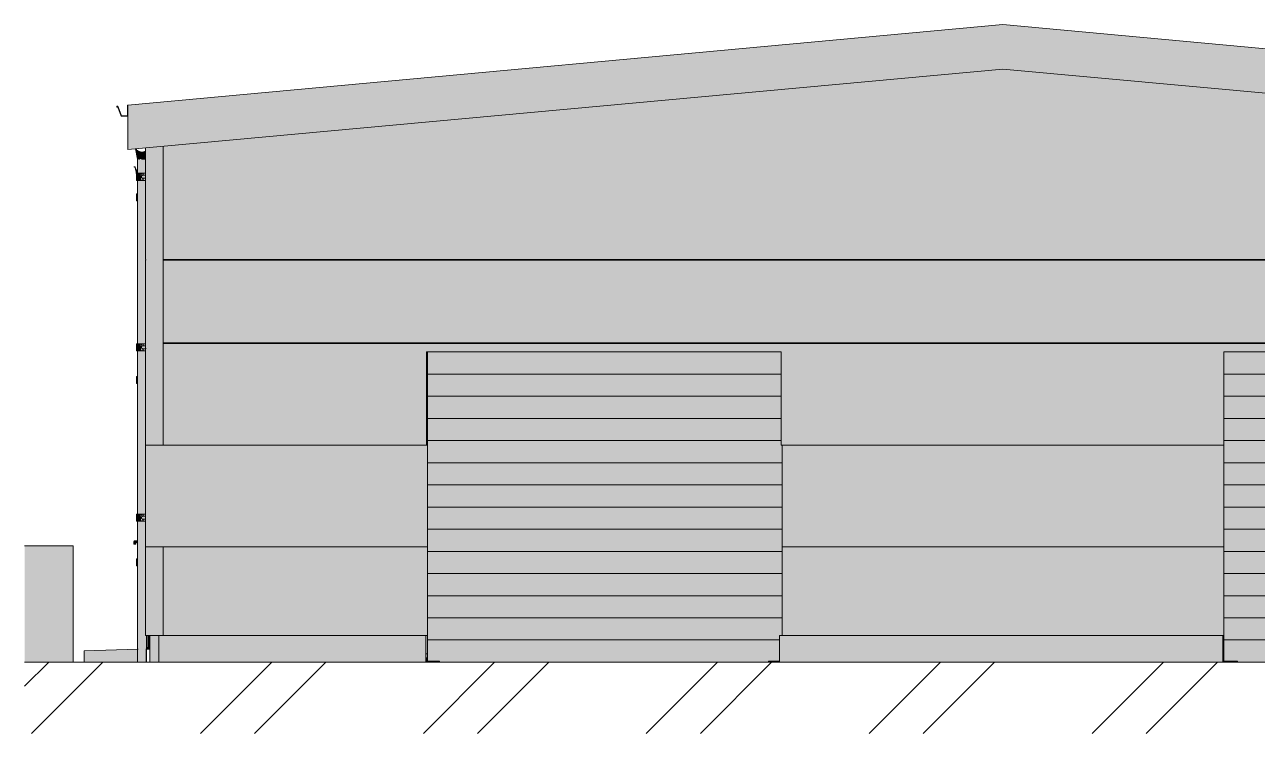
# Model space of a CAD drawing. Header units: millimetres. Extents: x -201521 to -179026, y -1554 to 6444.
# Drawn here: x -201521 to -187618, y -1554 to 6444 of the extents above; entities that cross this region are included whole.
import ezdxf

# ---------------------------------------------------------------- set-up
doc = ezdxf.new("R2010")
doc.units = ezdxf.units.MM
for name, color, linetype, lineweight, true_color in [('A-DETL-THIN-1', 7, 'Continuous', 9, 0xaaaaaa), ('A-DOOR-1', 7, 'Continuous', 9, 0xaaaaaa), ('A-DOOR-2', 7, 'Continuous', 9, 0xf7f7ef), ('A-DOOR-3', 7, 'Continuous', 9, 0xe2b180), ('A-DOOR-4', 11, 'Continuous', 25, 0xffaaaa), ('A-DOOR-FRAM-1', 7, 'Continuous', 9, 0x686868), ('A-DOOR-FRAM-2', 7, 'Continuous', 9, 0xaaaaaa), ('A-DOOR-GLAZ-1', 7, 'Continuous', 9, 0xaaaaaa), ('A-FLOR-1', 7, 'Continuous', 9, 0xbfb2ad), ('A-FLOR-2', 7, 'Continuous', 9, 0xaaaaaa), ('A-GENM-1', 7, 'Continuous', 9, 0xf6eddd), ('A-GENM-2', 7, 'Continuous', 9, 0xcbcbcb), ('A-GENM-3', 7, 'Continuous', 9, 0xaaaaaa), ('A-GENM-4', 7, 'Continuous', 9, 0xf9f9f9), ('A-GLAZ-1', 7, 'Continuous', 9, 0xaaaaaa), ('A-ROOF-1', 251, 'Continuous', 9, 0x505050), ('A-ROOF-2', 7, 'Continuous', 9, 0xaaaaaa), ('A-ROOF-OTLN-1', 7, 'Continuous', 9, 0x787878), ('A-ROOF-OTLN-2', 7, 'Continuous', 9, 0xaaaaaa), ('A-WALL-1', 7, 'Continuous', 9, 0xd7d5cb), ('A-WALL-2', 7, 'Continuous', 9, 0x004080), ('A-WALL-3', 7, 'Continuous', 9, 0xdeddc7), ('A-WALL-4', 7, 'Continuous', 9, 0xaaaaaa), ('Nedefinovaný_Potrubí_VZT_příslušenství-1', 7, 'Continuous', 9, 0xaaaaaa), ('Potrubí_VZT_příslušenství-1', 7, 'Continuous', 9, 0x7f7f7f), ('Potrubí_VZT_příslušenství-2', 7, 'Continuous', 9, 0xaaaaaa), ('S-COLS-1', 7, 'Continuous', 9, 0xaaaaaa), ('S-COLS-2', 7, 'Continuous', 9, 0x787878), ('S-FSTN-1', 7, 'Continuous', 9, 0xaaaaaa), ('S-FSTN-2', 7, 'Continuous', 9, 0x7f7f7f), ('S-FSTN-3', 7, 'Continuous', 9, 0xbb502e), ('Vlastní 1_A-DETL-GENF-1', 7, 'Continuous', 9, 0xd4d4d4)]:
    doc.layers.add(name, color=color, linetype=linetype, lineweight=lineweight, true_color=true_color)

# ---------------------------------------------------------------- blocks, each defined once
blk = doc.blocks.new('M_S profily_ sloup - 374570-TITULKA')
at = {"layer": 'S-COLS-2'}
blk.add_hatch(color=256, dxfattribs=at).paths.add_polyline_path([(-188008, -738), (-188008, -738), (-188008, -700), (-187996, -700), (-187996, -450), (-188008, -450), (-188008, -719)])
blk = doc.blocks.new('M_S profily_ sloup - 374572-TITULKA')
at = {"layer": 'S-COLS-2'}
h = blk.add_hatch(color=256, dxfattribs=at)
h.paths.add_polyline_path([(-196996, -700), (-196979, -700), (-196979, -450), (-196996, -450), (-196996, -700)])
h.paths.add_polyline_path([(-196988, 1700), (-196979, 1700), (-196979, 2750), (-196988, 2750), (-196988, 1890)])
blk = doc.blocks.new('Patní deska s ořezem - 388233-TITULKA')
at = {"layer": 'S-FSTN-2'}
for points in [[(-196996, -719), (-196979, -719), (-196979, -700), (-196996, -700), (-196996, -719)], [(-196996, -738), (-196979, -738), (-196979, -719), (-196996, -719), (-196996, -738)]]:
    blk.add_hatch(color=256, dxfattribs=at).paths.add_polyline_path(points)
at = {"layer": 'S-FSTN-3'}
blk.add_hatch(color=256, dxfattribs=at).paths.add_polyline_path([(-196864, -750), (-196843, -750), (-196843, -738), (-196996, -738), (-196996, -750), (-196868, -750)])
at = {"layer": 'S-FSTN-1'}
for p, q in [((-196988, -658), (-196997, -658)), ((-196988, -658), (-196997, -658)), ((-196980, -658), (-196988, -658)), ((-196980, -658), (-196988, -658)), ((-196996, -700), (-196979, -700)), ((-196979, -719), (-196996, -719)), ((-196996, -719), (-196979, -719)), ((-196996, -738), (-196843, -738)), ((-196843, -750), (-196843, -738))]:
    blk.add_line(p, q, dxfattribs=at)
blk = doc.blocks.new('Patní deska s ořezem - 388242-TITULKA')
at = {"layer": 'S-FSTN-3'}
blk.add_hatch(color=256, dxfattribs=at).paths.add_polyline_path([(-193133, -750), (-193008, -750), (-193008, -738), (-193133, -738)])
at = {"layer": 'S-FSTN-1'}
for p, q in [((-193133, -738), (-193008, -738)), ((-193133, -750), (-193133, -738))]:
    blk.add_line(p, q, dxfattribs=at)
blk = doc.blocks.new('Patní deska s ořezem - 388251-TITULKA')
at = {"layer": 'S-FSTN-2'}
for points in [[(-188008, -700), (-188008, -719), (-187998, -719), (-187998, -700)], [(-188008, -719), (-188008, -738), (-187998, -738), (-187998, -719)], [(-187996, -700), (-187998, -700), (-187998, -719), (-187996, -719)], [(-187996, -719), (-187998, -719), (-187998, -738), (-187996, -738)]]:
    blk.add_hatch(color=256, dxfattribs=at).paths.add_polyline_path(points)
at = {"layer": 'S-FSTN-3'}
blk.add_hatch(color=256, dxfattribs=at).paths.add_polyline_path([(-187857, -750), (-187843, -750), (-187843, -738), (-188008, -738), (-188008, -750), (-187868, -750)])
at = {"layer": 'S-FSTN-1'}
for p, q in [((-188000, -658), (-188000, -700)), ((-187997, -658), (-188000, -658)), ((-188008, -700), (-187998, -700)), ((-188008, -700), (-188008, -719)), ((-187998, -719), (-188008, -719)), ((-188008, -719), (-187998, -719)), ((-188008, -719), (-188008, -738)), ((-188008, -738), (-187843, -738)), ((-187998, -700), (-187998, -719)), ((-187998, -719), (-187998, -738)), ((-187843, -750), (-187843, -738))]:
    blk.add_line(p, q, dxfattribs=at)
blk = doc.blocks.new('M_Vrata_ výsuvná_ sekční - 3000X4000 MM-499574-TITULKA')
at = {"layer": 'A-DOOR-2'}
blk.add_hatch(color=256, dxfattribs=at).paths.add_polyline_path([(-193173, -750), (-193133, -750), (-193129, -738), (-193008, -738), (-193008, -450), (-192979, -450), (-192979, 1700), (-192988, 1700), (-192988, 2750), (-196979, 2750), (-196979, -738), (-196843, -738), (-196843, -750), (-193261, -750)])
at = {"layer": 'A-DOOR-1'}
for p, q in [((-196979, 2750), (-196979, 1700)), ((-196979, 2500), (-192988, 2500)), ((-192988, 2250), (-196979, 2250)), ((-192988, 2000), (-196979, 2000)), ((-192988, 1750), (-196979, 1750)), ((-192979, 1500), (-196979, 1500)), ((-192979, 1250), (-196979, 1250)), ((-192979, 1000), (-196979, 1000)), ((-192979, 750), (-196979, 750)), ((-192979, 500), (-196979, 500)), ((-192979, 250), (-196979, 250)), ((-192979, 0), (-196979, 0)), ((-192979, -250), (-196979, -250)), ((-196979, -450), (-196979, -738)), ((-193008, -500), (-196979, -500))]:
    blk.add_line(p, q, dxfattribs=at)
blk = doc.blocks.new('M_Vrata_ výsuvná_ sekční - 3000X4000 MM-444875-TITULKA')
at = {"layer": 'A-DOOR-2'}
blk.add_hatch(color=256, dxfattribs=at).paths.add_polyline_path([(-187813, -750), (-184133, -750), (-184133, -738), (-183996, -738), (-183996, 2750), (-187996, 2750), (-187996, -738), (-187843, -738), (-187843, -750)])
at = {"layer": 'A-DOOR-1'}
for p, q in [((-187996, 2500), (-183996, 2500)), ((-183996, 2250), (-187996, 2250)), ((-183996, 2000), (-187996, 2000)), ((-183996, 1750), (-187996, 1750)), ((-183996, 1500), (-187996, 1500)), ((-183996, 1250), (-187996, 1250)), ((-183996, 1000), (-187996, 1000)), ((-183996, 750), (-187996, 750)), ((-183996, 500), (-187996, 500)), ((-183996, 250), (-187996, 250)), ((-183996, 0), (-187996, 0)), ((-183996, -250), (-187996, -250)), ((-187996, -450), (-187996, -738)), ((-183996, -500), (-187996, -500)), ((-183996, -738), (-183996, -450))]:
    blk.add_line(p, q, dxfattribs=at)
blk = doc.blocks.new('Construction_Roof-Accessories_Lindab_Round- - Lindab Round Downpipe System 150_100 High Build Polyester 001 Antique White-815811-TITULKA')
at = {"layer": 'A-GENM-1'}
for points in [[(-200252, 4978), (-200251, 5026), (-200258, 5029), (-200252, 4978)], [(-200246, 4927), (-200227, 4931), (-200230, 5011), (-200255, 5029), (-200246, 4928)], [(-200181, 4927), (-200168, 4927), (-200165, 5011), (-200198, 5004), (-200230, 5011), (-200222, 4927), (-200185, 4927)], [(-200198, 5004), (-200220, 5008), (-200198, 5004)], [(-200158, 4927), (-200158, 5015), (-200165, 5011), (-200165, 4927), (-200159, 4927)], [(-200252, 4687), (-200248, 4687), (-200252, 4767), (-200257, 4767), (-200256, 4687)], [(-200252, 2764), (-200248, 2764), (-200252, 2843), (-200257, 2843), (-200256, 2764)], [(-200252, 841), (-200248, 841), (-200252, 920), (-200257, 920), (-200256, 841)]]:
    blk.add_hatch(color=256, dxfattribs=at).paths.add_polyline_path(points)
h = blk.add_hatch(color=256, dxfattribs=at)
h.paths.add_polyline_path([(-200210, -750), (-200152, -750), (-200154, -450), (-200158, -450), (-200162, 4927), (-200247, 4927), (-200243, -750), (-200210, -750)])
h.paths.add_polyline_path([(-200182, 897), (-200177, 920), (-200180, 897), (-200182, 897)])
h.paths.add_polyline_path([(-200195, 920), (-200182, 920), (-200185, 897), (-200194, 897)])
h.paths.add_polyline_path([(-200207, 920), (-200195, 920), (-200203, 905), (-200206, 915)])
h.paths.add_polyline_path([(-200219, 920), (-200207, 920), (-200210, 897), (-200218, 917)])
h.paths.add_polyline_path([(-200207, 841), (-200245, 841), (-200241, 920), (-200218, 917), (-200206, 868), (-200206, 861)])
h.paths.add_polyline_path([(-200182, 864), (-200176, 864), (-200181, 856), (-200182, 863)])
h.paths.add_polyline_path([(-200195, 841), (-200189, 864), (-200182, 864), (-200185, 841), (-200193, 841)])
h.paths.add_polyline_path([(-200207, 841), (-200198, 857), (-200198, 841), (-200206, 841)])
h.paths.add_polyline_path([(-200182, 2820), (-200177, 2843), (-200177, 2820), (-200182, 2820)])
h.paths.add_polyline_path([(-200195, 2843), (-200182, 2843), (-200185, 2820), (-200194, 2820)])
h.paths.add_polyline_path([(-200207, 2843), (-200195, 2843), (-200203, 2828), (-200205, 2835)])
h.paths.add_polyline_path([(-200219, 2843), (-200207, 2843), (-200210, 2820), (-200215, 2831)])
h.paths.add_polyline_path([(-200210, 2764), (-200245, 2764), (-200241, 2843), (-200219, 2843), (-200206, 2791), (-200207, 2764)])
h.paths.add_polyline_path([(-200182, 2787), (-200176, 2787), (-200177, 2765), (-200182, 2786)])
h.paths.add_polyline_path([(-200195, 2764), (-200189, 2787), (-200182, 2787), (-200185, 2764), (-200189, 2764)])
h.paths.add_polyline_path([(-200205, 2764), (-200207, 2764), (-200198, 2780), (-200198, 2764), (-200203, 2764)])
h.paths.add_polyline_path([(-200182, 4744), (-200177, 4767), (-200176, 4744), (-200182, 4744)])
h.paths.add_polyline_path([(-200195, 4767), (-200182, 4767), (-200185, 4744), (-200194, 4744)])
h.paths.add_polyline_path([(-200207, 4767), (-200195, 4767), (-200203, 4751), (-200205, 4759)])
h.paths.add_polyline_path([(-200219, 4767), (-200207, 4767), (-200211, 4745)])
h.paths.add_polyline_path([(-200207, 4687), (-200245, 4687), (-200241, 4767), (-200219, 4767), (-200206, 4714)])
h.paths.add_polyline_path([(-200182, 4711), (-200176, 4711), (-200177, 4687), (-200182, 4710)])
h.paths.add_polyline_path([(-200195, 4687), (-200189, 4711), (-200182, 4711), (-200185, 4687), (-200189, 4687)])
h.paths.add_polyline_path([(-200203, 4687), (-200207, 4687), (-200198, 4703), (-200198, 4687)])
h = blk.add_hatch(color=256, dxfattribs=at)
h.paths.add_polyline_path([(-200182, 4711), (-200177, 4687), (-200176, 4711), (-200182, 4711)])
h.paths.add_polyline_path([(-200195, 4687), (-200182, 4687), (-200182, 4711), (-200194, 4712)])
h.paths.add_polyline_path([(-200203, 4687), (-200195, 4687), (-200203, 4703), (-200207, 4687)])
h.paths.add_polyline_path([(-200195, 4767), (-200189, 4744), (-200182, 4744), (-200182, 4767), (-200189, 4767)])
h.paths.add_polyline_path([(-200207, 4767), (-200199, 4740), (-200195, 4767), (-200203, 4767)])
h.paths.add_polyline_path([(-200219, 4767), (-200205, 4737), (-200207, 4767), (-200218, 4767)])
h.paths.add_polyline_path([(-200230, 4687), (-200207, 4687), (-200209, 4737), (-200219, 4767), (-200245, 4767), (-200245, 4687), (-200239, 4687)])
h.paths.add_polyline_path([(-200182, 4744), (-200176, 4744), (-200177, 4767), (-200182, 4744)])
h = blk.add_hatch(color=256, dxfattribs=at)
h.paths.add_polyline_path([(-200182, 2787), (-200177, 2764), (-200176, 2787), (-200182, 2787)])
h.paths.add_polyline_path([(-200189, 2764), (-200182, 2764), (-200182, 2787), (-200194, 2788), (-200195, 2764)])
h.paths.add_polyline_path([(-200207, 2764), (-200195, 2764), (-200203, 2779)])
h.paths.add_polyline_path([(-200195, 2843), (-200189, 2820), (-200182, 2820), (-200182, 2843), (-200189, 2843)])
h.paths.add_polyline_path([(-200207, 2843), (-200199, 2817), (-200195, 2843), (-200203, 2843)])
h.paths.add_polyline_path([(-200219, 2843), (-200206, 2817), (-200207, 2843), (-200218, 2843)])
h.paths.add_polyline_path([(-200230, 2764), (-200207, 2764), (-200207, 2807), (-200219, 2843), (-200245, 2843), (-200245, 2764), (-200239, 2764)])
h.paths.add_polyline_path([(-200182, 2820), (-200176, 2820), (-200177, 2843), (-200182, 2820)])
h = blk.add_hatch(color=256, dxfattribs=at)
h.paths.add_polyline_path([(-200182, 864), (-200177, 841), (-200176, 864), (-200182, 864)])
h.paths.add_polyline_path([(-200195, 841), (-200182, 841), (-200182, 864), (-200194, 865)])
h.paths.add_polyline_path([(-200203, 841), (-200195, 841), (-200203, 856), (-200207, 841)])
h.paths.add_polyline_path([(-200195, 920), (-200189, 897), (-200182, 897), (-200182, 920), (-200189, 920)])
h.paths.add_polyline_path([(-200207, 920), (-200199, 896), (-200195, 920), (-200203, 920)])
h.paths.add_polyline_path([(-200219, 920), (-200206, 896), (-200207, 920), (-200218, 920)])
h.paths.add_polyline_path([(-200230, 841), (-200207, 841), (-200207, 883), (-200219, 920), (-200245, 920), (-200245, 841), (-200239, 841)])
h.paths.add_polyline_path([(-200182, 897), (-200176, 897), (-200177, 920), (-200182, 897)])
at = {"layer": 'A-GENM-2'}
for p, q in [((-200247, 4927), (-200270, 5043)), ((-200246, 4927), (-200269, 5043)), ((-200269, 5043), (-200260, 5001)), ((-200246, 4927), (-200269, 5043)), ((-200260, 5001), (-200269, 5043)), ((-200264, 5040), (-200249, 4942)), ((-200227, 4927), (-200230, 5011)), ((-200165, 5011), (-200168, 4927)), ((-200255, 4978), (-200247, 4937)), ((-200247, 4937), (-200255, 4978)), ((-200248, 4943), (-200254, 4978)), ((-200254, 4978), (-200248, 4943)), ((-200249, 4942), (-200254, 4978)), ((-200247, 4927), (-200247, -750)), ((-200246, 4927), (-200247, 4927)), ((-200247, 4927), (-200246, 4927)), ((-200198, 4927), (-200203, 4927)), ((-200185, 4927), (-200191, 4927)), ((-200172, 4927), (-200179, 4927)), ((-200162, 4927), (-200168, 4927)), ((-200258, 4767), (-200258, 4687)), ((-200248, 4767), (-200258, 4767)), ((-200248, 4767), (-200246, 4767)), ((-200247, 4767), (-200248, 4767)), ((-200248, 4767), (-200247, 4767)), ((-200248, 4767), (-200248, 4687)), ((-200248, 4767), (-200248, 4687)), ((-200247, 4767), (-200245, 4767)), ((-200245, 4767), (-200246, 4767)), ((-200159, 4767), (-200245, 4767)), ((-200159, 4744), (-200189, 4744)), ((-200182, 4767), (-200159, 4767)), ((-200176, 4744), (-200166, 4744)), ((-200258, 4687), (-200248, 4687)), ((-200248, 4687), (-200247, 4687)), ((-200246, 4687), (-200248, 4687)), ((-200247, 4687), (-200248, 4687)), ((-200245, 4687), (-200247, 4687)), ((-200246, 4687), (-200245, 4687)), ((-200245, 4687), (-200159, 4687)), ((-200189, 4711), (-200159, 4711)), ((-200159, 4687), (-200182, 4687)), ((-200166, 4711), (-200176, 4711)), ((-200258, 2843), (-200258, 2764)), ((-200248, 2843), (-200258, 2843)), ((-200248, 2843), (-200246, 2843)), ((-200247, 2843), (-200248, 2843)), ((-200248, 2843), (-200247, 2843)), ((-200248, 2843), (-200248, 2764)), ((-200248, 2843), (-200248, 2764)), ((-200247, 2843), (-200245, 2843)), ((-200245, 2843), (-200246, 2843)), ((-200159, 2843), (-200245, 2843)), ((-200159, 2820), (-200189, 2820)), ((-200189, 2787), (-200156, 2787)), ((-200182, 2843), (-200159, 2843)), ((-200176, 2820), (-200166, 2820)), ((-200166, 2787), (-200176, 2787)), ((-200157, 2787), (-200159, 2787)), ((-200258, 2764), (-200248, 2764)), ((-200248, 2764), (-200247, 2764)), ((-200246, 2764), (-200248, 2764)), ((-200247, 2764), (-200248, 2764)), ((-200245, 2764), (-200247, 2764)), ((-200246, 2764), (-200245, 2764)), ((-200245, 2764), (-200159, 2764)), ((-200159, 2764), (-200182, 2764)), ((-200258, 920), (-200258, 841)), ((-200248, 920), (-200258, 920)), ((-200258, 841), (-200248, 841)), ((-200248, 920), (-200246, 920)), ((-200247, 920), (-200248, 920)), ((-200248, 920), (-200247, 920)), ((-200248, 920), (-200248, 841)), ((-200248, 920), (-200248, 841)), ((-200248, 841), (-200247, 841)), ((-200246, 841), (-200248, 841)), ((-200247, 841), (-200248, 841)), ((-200247, 920), (-200245, 920)), ((-200245, 841), (-200247, 841)), ((-200245, 920), (-200246, 920)), ((-200246, 841), (-200245, 841)), ((-200159, 920), (-200245, 920)), ((-200245, 841), (-200159, 841)), ((-200159, 897), (-200189, 897)), ((-200189, 864), (-200159, 864)), ((-200182, 920), (-200159, 920)), ((-200159, 841), (-200182, 841)), ((-200176, 897), (-200166, 897)), ((-200166, 864), (-200176, 864)), ((-200147, -750), (-200147, -450))]:
    blk.add_line(p, q, dxfattribs=at)
for points in [[(-200269, 5043), (-200266, 5033), (-200264, 5022), (-200262, 5011)], [(-200262, 5011), (-200264, 5022), (-200266, 5032), (-200269, 5043)], [(-200230, 5011), (-200235, 5013), (-200244, 5019), (-200256, 5029), (-200262, 5036), (-200264, 5040)], [(-200263, 5040), (-200261, 5037), (-200255, 5029), (-200244, 5019), (-200234, 5014), (-200229, 5011)], [(-200263, 5040), (-200261, 5037), (-200255, 5029), (-200244, 5019), (-200234, 5014), (-200229, 5011)], [(-200165, 5011), (-200168, 5009), (-200175, 5007), (-200186, 5005), (-200198, 5004), (-200209, 5005), (-200220, 5007), (-200227, 5009), (-200230, 5011)], [(-200198, 5005), (-200194, 5005), (-200186, 5005), (-200175, 5007), (-200169, 5010), (-200166, 5011)], [(-200198, 5005), (-200194, 5005), (-200186, 5005), (-200175, 5007), (-200169, 5010), (-200166, 5011)], [(-200166, 5011), (-200163, 5012), (-200160, 5014), (-200158, 5016)], [(-200166, 5011), (-200163, 5012), (-200160, 5014), (-200158, 5016)], [(-200158, 5015), (-200160, 5013), (-200163, 5012), (-200165, 5011)], [(-200256, 4980), (-200253, 4968), (-200251, 4955), (-200248, 4943)], [(-200248, 4943), (-200251, 4955), (-200253, 4968), (-200256, 4980)], [(-200246, 4927), (-200246, 4930), (-200247, 4935), (-200248, 4940), (-200249, 4942)], [(-200249, 4942), (-200248, 4940), (-200247, 4935), (-200246, 4930), (-200246, 4927)], [(-200246, 4927), (-200245, 4927), (-200244, 4927), (-200242, 4927)], [(-200233, 4927), (-200231, 4927), (-200229, 4927), (-200227, 4927)], [(-200160, 4927), (-200159, 4927), (-200159, 4927), (-200159, 4927)]]:
    blk.add_open_spline(points, degree=3, dxfattribs=at)
for points, knots in [([(-200249, 4942), (-200253, 4961), (-200259, 4995), (-200266, 5028), (-200269, 5043)], [0, 0, 0, 0, 0.5, 0.8824902, 0.8824902, 0.8824902, 0.8824902]), ([(-200269, 5043), (-200266, 5029), (-200259, 4995), (-200253, 4961), (-200249, 4942)], [0.1178917, 0.1178917, 0.1178917, 0.1178917, 0.5, 1, 1, 1, 1]), ([(-200229, 5011), (-200226, 5010), (-200220, 5007), (-200211, 5005), (-200205, 5005), (-200203, 5005)], [-1, -1, -1, -1, -0.8333333, -0.6666667, -0.5791458, -0.5791458, -0.5791458, -0.5791458]), ([(-200229, 5011), (-200226, 5010), (-200220, 5007), (-200211, 5005), (-200205, 5005), (-200203, 5005)], [0, 0, 0, 0, 0.1666667, 0.3333333, 0.4208542, 0.4208542, 0.4208542, 0.4208542]), ([(-200198, 4927), (-200197, 4927), (-200195, 4927), (-200193, 4927), (-200191, 4927)], [-0.49979247, -0.49979247, -0.49979247, -0.49979247, -0.475, -0.4, -0.4, -0.4, -0.4]), ([(-200189, 4711), (-200190, 4711), (-200192, 4711), (-200194, 4711), (-200197, 4713), (-200199, 4714), (-200201, 4716), (-200203, 4719), (-200204, 4721), (-200205, 4724), (-200205, 4728), (-200205, 4731), (-200204, 4734), (-200203, 4736), (-200201, 4738), (-200200, 4739), (-200198, 4741), (-200195, 4743), (-200191, 4744), (-200189, 4744)], [0, 0, 0, 0, 0.055556, 0.111111, 0.166667, 0.222222, 0.277778, 0.333333, 0.388889, 0.444444, 0.513889, 0.583333, 0.652778, 0.6875, 0.722222, 0.756944, 0.791667, 0.861111, 1, 1, 1, 1]), ([(-200194, 4743), (-200195, 4742), (-200197, 4741), (-200199, 4740), (-200201, 4738), (-200203, 4735), (-200204, 4733), (-200205, 4730), (-200205, 4726), (-200205, 4723), (-200204, 4720), (-200203, 4718), (-200201, 4716), (-200200, 4715), (-200198, 4714), (-200196, 4712), (-200195, 4712), (-200194, 4712)], [0.1111111, 0.1111111, 0.1111111, 0.1111111, 0.1666667, 0.2222222, 0.2777778, 0.3333333, 0.3888889, 0.4444444, 0.5138889, 0.5833333, 0.6527778, 0.6875, 0.7222222, 0.7569444, 0.7916667, 0.8611111, 0.8888889, 0.8888889, 0.8888889, 0.8888889]), ([(-200189, 2787), (-200190, 2787), (-200192, 2787), (-200194, 2788), (-200197, 2789), (-200199, 2791), (-200201, 2793), (-200203, 2795), (-200204, 2798), (-200205, 2801), (-200205, 2804), (-200205, 2808), (-200204, 2811), (-200203, 2813), (-200201, 2814), (-200200, 2816), (-200198, 2817), (-200195, 2819), (-200191, 2820), (-200189, 2820)], [0, 0, 0, 0, 0.055556, 0.111111, 0.166667, 0.222222, 0.277778, 0.333333, 0.388889, 0.444444, 0.513889, 0.583333, 0.652778, 0.6875, 0.722222, 0.756944, 0.791667, 0.861111, 1, 1, 1, 1]), ([(-200199, 2816), (-200200, 2816), (-200201, 2814), (-200203, 2812), (-200204, 2809), (-200205, 2806), (-200205, 2803), (-200205, 2799), (-200204, 2797), (-200203, 2795), (-200201, 2793), (-200200, 2792), (-200198, 2790), (-200196, 2789), (-200195, 2788), (-200194, 2788)], [0.2222222, 0.2222222, 0.2222222, 0.2222222, 0.2777778, 0.3333333, 0.3888889, 0.4444444, 0.5138889, 0.5833333, 0.6527778, 0.6875, 0.7222222, 0.7569444, 0.7916667, 0.8611111, 0.8888889, 0.8888889, 0.8888889, 0.8888889]), ([(-200194, 2819), (-200195, 2819), (-200197, 2818), (-200198, 2817), (-200198, 2817)], [0.11111111, 0.11111111, 0.11111111, 0.11111111, 0.16666667, 0.19880642, 0.19880642, 0.19880642, 0.19880642]), ([(-200189, 864), (-200190, 864), (-200192, 864), (-200194, 865), (-200197, 866), (-200199, 868), (-200201, 870), (-200203, 872), (-200204, 875), (-200205, 878), (-200205, 881), (-200205, 885), (-200204, 887), (-200203, 890), (-200201, 891), (-200200, 892), (-200198, 894), (-200195, 896), (-200191, 897), (-200189, 897)], [0, 0, 0, 0, 0.055556, 0.111111, 0.166667, 0.222222, 0.277778, 0.333333, 0.388889, 0.444444, 0.513889, 0.583333, 0.652778, 0.6875, 0.722222, 0.756944, 0.791667, 0.861111, 1, 1, 1, 1]), ([(-200194, 896), (-200195, 896), (-200197, 895), (-200199, 893), (-200201, 891), (-200203, 889), (-200204, 886), (-200205, 883), (-200205, 880), (-200205, 876), (-200204, 873), (-200203, 871), (-200201, 870), (-200200, 868), (-200198, 867), (-200196, 866), (-200195, 865), (-200194, 865)], [0.1111111, 0.1111111, 0.1111111, 0.1111111, 0.1666667, 0.2222222, 0.2777778, 0.3333333, 0.3888889, 0.4444444, 0.5138889, 0.5833333, 0.6527778, 0.6875, 0.7222222, 0.7569444, 0.7916667, 0.8611111, 0.8888889, 0.8888889, 0.8888889, 0.8888889])]:
    blk.add_open_spline(points, degree=3, knots=knots, dxfattribs=at)
blk = doc.blocks.new('Větrací tlumičová jednotka_ levá - VZT S REKUPERACI-581700-TITULKA')
at = {"layer": 'Potrubí_VZT_příslušenství-1'}
blk.add_hatch(color=256, dxfattribs=at).paths.add_polyline_path([(-200972, -750), (-200972, 563), (-201521, 563), (-201521, -750)])
at = {"layer": 'Potrubí_VZT_příslušenství-2'}
for p, q in [((-200972, 563), (-201521, 563)), ((-200972, -750), (-200972, 563))]:
    blk.add_line(p, q, dxfattribs=at)
blk = doc.blocks.new('OKNO_1k - Okno Hala 1000x1000-796436-TITULKA')
at = {"layer": 'A-GENM-3'}
blk.add_arc((-200278, 610), 10, 120, 150, dxfattribs=at)
blk.add_arc((-200278, 610), 10, 120, 150, dxfattribs=at)
blk = doc.blocks.new('OKNO_1k - Okno Hala 1000x1000-V1-TITULKA')
at = {"layer": 'A-GENM-4'}
blk.add_hatch(color=256, dxfattribs=at).paths.add_polyline_path([(-200268, 580), (-200268, 600), (-200247, 603), (-200247, 620), (-200278, 620), (-200288, 610), (-200288, 580)])
at = {"layer": 'A-GENM-3'}
for p, q in [((-200288, 610), (-200288, 580)), ((-200288, 580), (-200268, 580)), ((-200247, 620), (-200278, 620)), ((-200268, 600), (-200247, 600)), ((-200268, 580), (-200268, 600))]:
    blk.add_line(p, q, dxfattribs=at)
for start, end in [(90, 180), (120, 150)]:
    blk.add_arc((-200278, 610), 10, start, end, dxfattribs=at)
blk = doc.blocks.new('Vnější jednoduché dvoukřídlé dveře - 1050 x 2100mm-849430-TITULKA')
at = {"layer": 'A-DOOR-3'}
blk.add_hatch(color=256, dxfattribs=at).paths.add_polyline_path([(-200115, -601), (-200108, -601), (-200108, -586), (-200133, -586), (-200147, -601)])
at = {"layer": 'A-DOOR-FRAM-1'}
blk.add_hatch(color=256, dxfattribs=at).paths.add_polyline_path([(-200115, -601), (-200108, -601), (-200108, -450), (-200133, -450), (-200133, -601)])
at = {"layer": 'A-DOOR-4'}
for p, q in [((-200133, -586), (-200147, -594)), ((-200147, -601), (-200108, -601)), ((-200108, -586), (-200133, -586))]:
    blk.add_line(p, q, dxfattribs=at)
at = {"layer": 'A-DOOR-FRAM-2'}
for p, q in [((-200133, -601), (-200133, -450)), ((-200108, -601), (-200133, -601))]:
    blk.add_line(p, q, dxfattribs=at)

msp = doc.modelspace()

# ---------------------------------------------------------------- hatches: boundary and pattern name
at = {"layer": 'A-FLOR-1'}
h = msp.add_hatch(color=256, dxfattribs=at)
h.paths.add_polyline_path([(-200247, -750), (-200243, -750), (-200243, -603), (-200851, -624), (-200851, -750), (-200291, -750)])
h.paths.add_polyline_path([(-200152, -750), (-200151, -750), (-200152, -693)])
at = {"layer": 'A-GENM-1'}
h = msp.add_hatch(color=256, dxfattribs=at)
h.paths.add_polyline_path([(-200257, 4763), (-200262, 4804), (-200264, 4804), (-200258, 4767)])
h.paths.add_polyline_path([(-200247, 4767), (-200252, 4793), (-200255, 4794), (-200248, 4767)])
for points in [[(-200257, 4752), (-200258, 4767), (-200260, 4767)], [(-200254, 4767), (-200251, 4792), (-200258, 4796), (-200254, 4767)], [(-200252, 4454), (-200248, 4454), (-200252, 4533), (-200257, 4533), (-200256, 4454)], [(-200252, 2395), (-200248, 2395), (-200252, 2474), (-200257, 2474), (-200256, 2395)], [(-200252, 336), (-200248, 336), (-200252, 416), (-200257, 416), (-200256, 336)]]:
    msp.add_hatch(color=256, dxfattribs=at).paths.add_polyline_path(points)
at = {"layer": 'A-ROOF-1'}
msp.add_hatch(color=256, dxfattribs=at).paths.add_polyline_path([(-180618, 5035), (-180618, 5537), (-190488, 6444), (-200358, 5537), (-200358, 5035), (-190488, 5942), (-180695, 5042)])
at = {"layer": 'A-ROOF-OTLN-1'}
msp.add_hatch(color=256, dxfattribs=at).paths.add_polyline_path([(-200358, 5412), (-200361, 5415), (-200430, 5415), (-200432, 5412)])
at = {"layer": 'A-WALL-1'}
h = msp.add_hatch(color=256, dxfattribs=at)
h.paths.add_polyline_path([(-199958, 1700), (-196988, 1700), (-196988, 2750), (-192988, 2750), (-192988, 1700), (-187996, 1700), (-187996, 2750), (-183996, 2750), (-183996, 1700), (-180816, 1700), (-180816, 2847), (-199958, 2844), (-199958, 1757)])
h.paths.add_polyline_path([(-186407, 2854), (-180816, 2854), (-180816, 3786), (-199958, 3782), (-199958, 2854), (-186758, 2854)])
h.paths.add_polyline_path([(-180827, 3793), (-180816, 3793), (-180816, 5053), (-190488, 5942), (-199958, 5068), (-199958, 3793), (-180871, 3793)])
for points in [[(-200158, 1700), (-199958, 1700), (-199958, 5072), (-200158, 5053), (-200158, 1757)], [(-180827, 3786), (-180816, 3786), (-180816, 3793), (-199958, 3793), (-199958, 3786), (-180871, 3786)], [(-180827, 2847), (-180816, 2847), (-180816, 2854), (-199958, 2854), (-199958, 2847), (-180871, 2847)], [(-200158, -450), (-199958, -450), (-199958, 550), (-200158, 550), (-200158, -428)]]:
    msp.add_hatch(color=256, dxfattribs=at).paths.add_polyline_path(points)
h = msp.add_hatch(color=256, dxfattribs=at)
h.paths.add_polyline_path([(-199958, -450), (-196979, -450), (-196979, 550), (-199958, 550), (-199958, -428)])
h.paths.add_polyline_path([(-183859, -450), (-181016, -450), (-181016, 550), (-183996, 550), (-183996, -450), (-183947, -450)])
h.paths.add_polyline_path([(-192979, -450), (-187996, -450), (-187996, 550), (-192979, 550), (-192979, -229)])
at = {"layer": 'A-WALL-2'}
msp.add_hatch(color=256, dxfattribs=at).paths.add_polyline_path([(-200158, 550), (-199999, 550), (-199999, 1700), (-200158, 1700), (-200158, 565)])
h = msp.add_hatch(color=256, dxfattribs=at)
h.paths.add_polyline_path([(-188120, 550), (-187996, 550), (-187996, 1700), (-192979, 1700), (-192979, 550), (-188164, 550)])
h.paths.add_polyline_path([(-199983, 550), (-196979, 550), (-196979, 1700), (-199999, 1700), (-199999, 550)])
h.paths.add_polyline_path([(-181047, 550), (-181016, 550), (-181016, 1700), (-183996, 1700), (-183996, 550), (-181091, 550)])
at = {"layer": 'A-WALL-3'}
for points in [[(-200108, -750), (-200008, -750), (-200008, -450), (-200108, -450), (-200108, -627)], [(-200008, -750), (-196996, -750), (-196996, -450), (-200008, -450), (-200008, -627)], [(-193008, -750), (-188008, -750), (-188008, -450), (-193008, -450), (-193008, -693)]]:
    msp.add_hatch(color=256, dxfattribs=at).paths.add_polyline_path(points)
at = {"layer": 'Vlastní 1_A-DETL-GENF-1'}
h = msp.add_hatch(dxfattribs=at)
h.set_pattern_fill('FP_1', color=256, style=0, pattern_type=2)
h.set_pattern_definition([(45, (-190273.6, 2682.2), (-1257.24, 1257.24), []), (45, (-190273.6, 4587.2), (-1257.24, 1257.24), [])])
h.paths.add_polyline_path([(-179026, -1554), (-179026, -750), (-201521, -750), (-201521, -1554), (-180432, -1554)])

# ---------------------------------------------------------------- linework, layer by layer
at = {"layer": 'A-DETL-THIN-1'}
msp.add_line((-179026, -750), (-201521, -750), dxfattribs=at)
at = {"layer": 'A-FLOR-2'}
for p, q in [((-200851, -624), (-200240, -603)), ((-200851, -624), (-200851, -750)), ((-200151, -750), (-200151, -600))]:
    msp.add_line(p, q, dxfattribs=at)
at = {"layer": 'A-GENM-2'}
for p, q in [((-200288, 4838), (-200288, 4839)), ((-200288, 4839), (-200288, 4838)), ((-200285, 4839), (-200288, 4839)), ((-200285, 4839), (-200288, 4839)), ((-200288, 4838), (-200285, 4838)), ((-200288, 4838), (-200285, 4838)), ((-200279, 4839), (-200285, 4839)), ((-200285, 4839), (-200285, 4838)), ((-200285, 4838), (-200285, 4839)), ((-200285, 4839), (-200279, 4839)), ((-200285, 4838), (-200279, 4838)), ((-200279, 4838), (-200285, 4838)), ((-200277, 4837), (-200272, 4823)), ((-200272, 4823), (-200277, 4837)), ((-200271, 4823), (-200276, 4837)), ((-200276, 4837), (-200271, 4823)), ((-200272, 4823), (-200271, 4823)), ((-200271, 4823), (-200272, 4823)), ((-200271, 4823), (-200272, 4823)), ((-200269, 4815), (-200272, 4823)), ((-200257, 4745), (-200272, 4823)), ((-200258, 4751), (-200272, 4823)), ((-200271, 4823), (-200272, 4823)), ((-200257, 4750), (-200272, 4823)), ((-200272, 4823), (-200271, 4823)), ((-200272, 4823), (-200271, 4823)), ((-200271, 4823), (-200260, 4767)), ((-200260, 4767), (-200271, 4823)), ((-200264, 4804), (-200257, 4762)), ((-200258, 4533), (-200258, 4454)), ((-200248, 4533), (-200258, 4533)), ((-200258, 4454), (-200248, 4454)), ((-200247, 4533), (-200248, 4533)), ((-200248, 4533), (-200247, 4533)), ((-200248, 4533), (-200248, 4454)), ((-200248, 4533), (-200248, 4454)), ((-200248, 4454), (-200247, 4454)), ((-200247, 4454), (-200248, 4454)), ((-200258, 2474), (-200258, 2395)), ((-200248, 2474), (-200258, 2474)), ((-200258, 2395), (-200248, 2395)), ((-200247, 2474), (-200248, 2474)), ((-200248, 2474), (-200247, 2474)), ((-200248, 2474), (-200248, 2395)), ((-200248, 2474), (-200248, 2395)), ((-200248, 2395), (-200247, 2395)), ((-200247, 2395), (-200248, 2395)), ((-200258, 416), (-200258, 336)), ((-200248, 416), (-200258, 416)), ((-200258, 336), (-200248, 336)), ((-200247, 416), (-200248, 416)), ((-200248, 416), (-200247, 416)), ((-200248, 416), (-200248, 336)), ((-200248, 416), (-200248, 336)), ((-200248, 336), (-200247, 336)), ((-200247, 336), (-200248, 336))]:
    msp.add_line(p, q, dxfattribs=at)
at = {"layer": 'A-GENM-2', "flags": 128}
for points in [[(-200264, 4807), (-200269, 4815), (-200272, 4823)], [(-200271, 4823), (-200268, 4815), (-200263, 4807)], [(-200271, 4823), (-200268, 4815), (-200263, 4807)]]:
    msp.add_lwpolyline(points, dxfattribs=at)
at = {"layer": 'A-GENM-2'}
for radius, start in [(2.86, 17.9352), (2.86, 17.9352), (2.12, 18.1376), (2.12, 18.1376)]:
    msp.add_arc((-200279, 4836), radius, start, 90, dxfattribs=at)
for points, knots in [([(-200272, 4823), (-200268, 4804), (-200263, 4780), (-200258, 4756), (-200257, 4751)], [0, 0, 0, 0, 0.5, 0.6302096, 0.6302096, 0.6302096, 0.6302096]), ([(-200257, 4751), (-200258, 4756), (-200263, 4780), (-200268, 4804), (-200272, 4823)], [0.3710432, 0.3710432, 0.3710432, 0.3710432, 0.5, 1, 1, 1, 1]), ([(-200248, 4789), (-200251, 4791), (-200257, 4797), (-200262, 4803), (-200264, 4807)], [-0.5623292, -0.5623292, -0.5623292, -0.5623292, -0.3333333, 0, 0, 0, 0]), ([(-200261, 4804), (-200259, 4801), (-200255, 4796), (-200250, 4792), (-200248, 4790)], [0.1020677, 0.1020677, 0.1020677, 0.1020677, 0.3333333, 0.5438815, 0.5438815, 0.5438815, 0.5438815]), ([(-200261, 4804), (-200259, 4801), (-200255, 4796), (-200250, 4792), (-200248, 4790)], [-0.8979323, -0.8979323, -0.8979323, -0.8979323, -0.6666667, -0.4561185, -0.4561185, -0.4561185, -0.4561185])]:
    msp.add_open_spline(points, degree=3, knots=knots, dxfattribs=at)
for points in [[(-200262, 4778), (-200265, 4793), (-200268, 4808), (-200271, 4823)], [(-200271, 4823), (-200268, 4808), (-200265, 4793), (-200262, 4778)]]:
    msp.add_open_spline(points, degree=3, dxfattribs=at)
at = {"layer": 'A-ROOF-2'}
for p, q in [((-200358, 5537), (-190488, 6444)), ((-190488, 6444), (-180618, 5537)), ((-190488, 5942), (-200358, 5035)), ((-180618, 5035), (-190488, 5942)), ((-200358, 5035), (-200358, 5412))]:
    msp.add_line(p, q, dxfattribs=at)
at = {"layer": 'A-ROOF-OTLN-2'}
for p, q in [((-200483, 5512), (-200483, 5524)), ((-200470, 5524), (-200483, 5524)), ((-200483, 5524), (-200483, 5512)), ((-200483, 5512), (-200470, 5512)), ((-200480, 5521), (-200480, 5515)), ((-200480, 5515), (-200480, 5521)), ((-200480, 5521), (-200470, 5521)), ((-200468, 5515), (-200480, 5515)), ((-200470, 5524), (-200470, 5521)), ((-200470, 5521), (-200470, 5524)), ((-200470, 5512), (-200432, 5412)), ((-200430, 5415), (-200468, 5515)), ((-200358, 5537), (-200361, 5537)), ((-200361, 5537), (-200361, 5415)), ((-200358, 5412), (-200358, 5537)), ((-200432, 5412), (-200358, 5412)), ((-200361, 5415), (-200430, 5415))]:
    msp.add_line(p, q, dxfattribs=at)
at = {"layer": 'A-WALL-4'}
for p, q in [((-200158, 3793), (-200158, 5053)), ((-199958, 5072), (-199958, 1700)), ((-200158, 3793), (-200155, 3793)), ((-200158, 2793), (-200158, 3786)), ((-200155, 3786), (-200158, 3786)), ((-200155, 3793), (-200155, 3786)), ((-199958, 3793), (-180816, 3793)), ((-180816, 3786), (-199958, 3786)), ((-200158, 2793), (-200155, 2793)), ((-200158, -450), (-200158, 2786)), ((-200155, 2786), (-200158, 2786)), ((-200155, 2793), (-200155, 2786)), ((-199958, 2854), (-180816, 2854)), ((-180816, 2847), (-199958, 2847)), ((-196988, 1700), (-196988, 2750)), ((-196988, 2750), (-192988, 2750)), ((-192988, 2750), (-192988, 1700)), ((-187996, 2750), (-183996, 2750)), ((-187996, -450), (-187996, 2750)), ((-196979, 1700), (-200158, 1700)), ((-196979, -450), (-196979, 1700)), ((-187996, 1700), (-192988, 1700)), ((-192979, 1700), (-192979, -450)), ((-200158, 550), (-196979, 550)), ((-199958, 550), (-199958, -450)), ((-192979, 550), (-187996, 550)), ((-200158, -450), (-196979, -450)), ((-200108, -750), (-200108, -450)), ((-200008, -450), (-200008, -750)), ((-196996, -750), (-196996, -450)), ((-193008, -450), (-187996, -450)), ((-193008, -450), (-193008, -750)), ((-188008, -750), (-188008, -450))]:
    msp.add_line(p, q, dxfattribs=at)

# ---------------------------------------------------------------- block references
at = {"layer": 'A-DOOR-1'}
for name in ['M_Vrata_ výsuvná_ sekční - 3000X4000 MM-499574-TITULKA', 'M_Vrata_ výsuvná_ sekční - 3000X4000 MM-444875-TITULKA']:
    msp.add_blockref(name, (0, 0), dxfattribs=at)
at = {"layer": 'A-DOOR-GLAZ-1'}
msp.add_blockref('Vnější jednoduché dvoukřídlé dveře - 1050 x 2100mm-849430-TITULKA', (0, 0), dxfattribs=at)
at = {"layer": 'A-GENM-2'}
msp.add_blockref('Construction_Roof-Accessories_Lindab_Round- - Lindab Round Downpipe System 150_100 High Build Polyester 001 Antique White-815811-TITULKA', (0, 0), dxfattribs=at)
at = {"layer": 'A-GLAZ-1'}
for name in ['OKNO_1k - Okno Hala 1000x1000-V1-TITULKA', 'OKNO_1k - Okno Hala 1000x1000-796436-TITULKA']:
    msp.add_blockref(name, (0, 0), dxfattribs=at)
at = {"layer": 'Nedefinovaný_Potrubí_VZT_příslušenství-1'}
msp.add_blockref('Větrací tlumičová jednotka_ levá - VZT S REKUPERACI-581700-TITULKA', (0, 0), dxfattribs=at)
at = {"layer": 'S-COLS-1'}
for name in ['M_S profily_ sloup - 374572-TITULKA', 'M_S profily_ sloup - 374570-TITULKA']:
    msp.add_blockref(name, (0, 0), dxfattribs=at)
at = {"layer": 'S-FSTN-1'}
for name in ['Patní deska s ořezem - 388233-TITULKA', 'Patní deska s ořezem - 388251-TITULKA', 'Patní deska s ořezem - 388242-TITULKA']:
    msp.add_blockref(name, (0, 0), dxfattribs=at)

doc.saveas('drawing.dxf')
